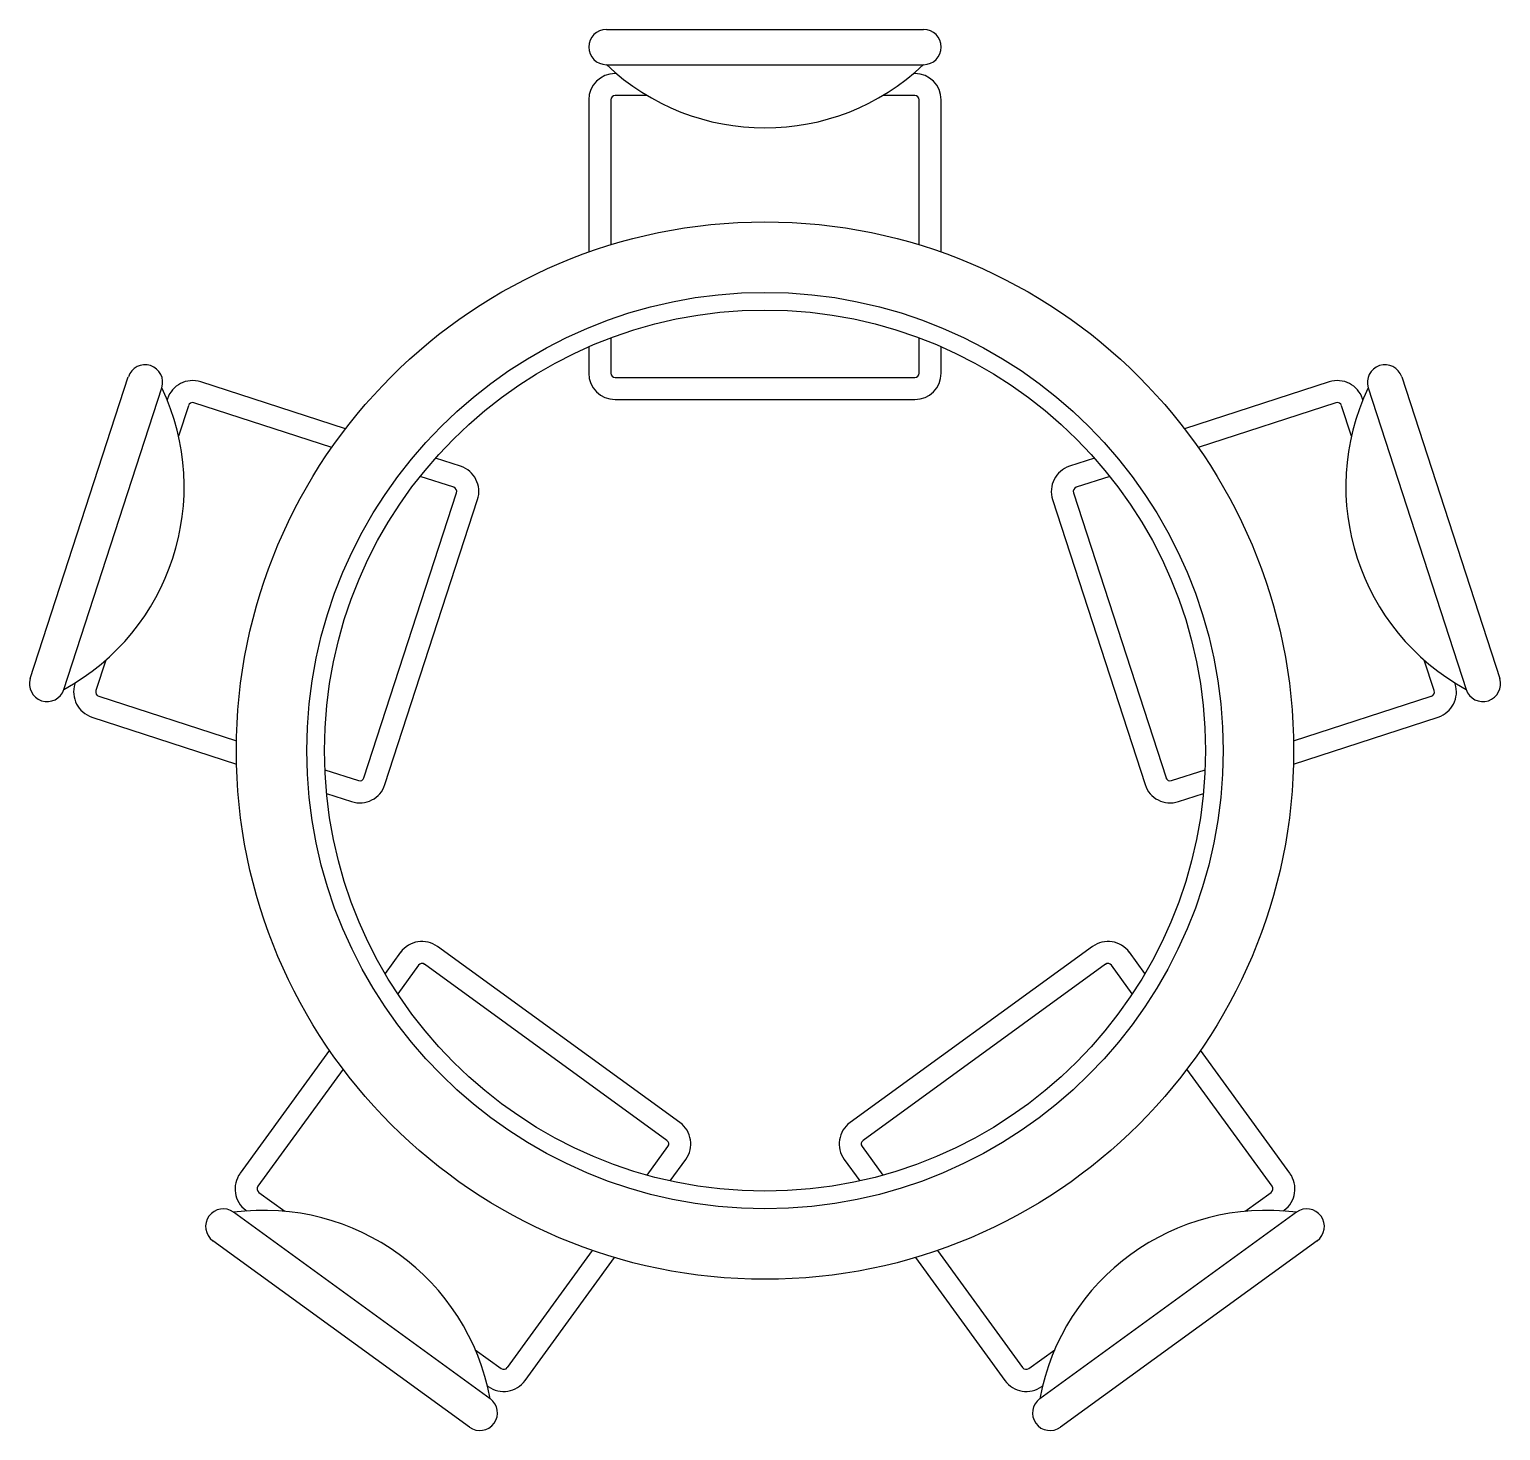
# Model space of a CAD drawing. Extents: x 16.77 to 18.44, y 32.32 to 33.91.
import ezdxf

# ---------------------------------------------------------------- set-up
doc = ezdxf.new("R2010")
doc.units = 0
doc.header["$MEASUREMENT"] = 0
doc.layers.add('A-MOBILIA', color=2, linetype='CONTINUOUS')

msp = doc.modelspace()

# ---------------------------------------------------------------- linework, layer by layer
at = {"layer": 'A-MOBILIA'}
for p, q in [((17.4259, 33.906), (17.7859, 33.906)), ((17.4259, 33.866), (17.7859, 33.866)), ((17.4371, 33.856), (17.4359, 33.856)), ((17.7759, 33.856), (17.7747, 33.856)), ((17.4722, 33.831), (17.4359, 33.831)), ((17.7759, 33.831), (17.7396, 33.831)), ((17.4059, 33.826), (17.4059, 33.6533)), ((17.4309, 33.826), (17.4309, 33.6616)), ((17.7809, 33.6616), (17.7809, 33.826)), ((17.8059, 33.6533), (17.8059, 33.826)), ((17.4309, 33.556), (17.4309, 33.516)), ((17.7809, 33.516), (17.7809, 33.556)), ((17.4059, 33.5459), (17.4059, 33.516)), ((17.8059, 33.516), (17.8059, 33.5459)), ((16.772, 33.1693), (16.8832, 33.5117)), ((16.81, 33.157), (16.9213, 33.4994)), ((17.1297, 33.4527), (16.9655, 33.506)), ((17.4359, 33.511), (17.7759, 33.511)), ((18.2463, 33.506), (18.0821, 33.4527)), ((18.2905, 33.4994), (18.4018, 33.157)), ((18.3286, 33.5117), (18.4398, 33.1693)), ((16.9277, 33.4868), (16.9273, 33.4856)), ((17.1142, 33.4314), (16.9578, 33.4822)), ((17.4359, 33.486), (17.7759, 33.486)), ((18.254, 33.4822), (18.0976, 33.4314)), ((18.2845, 33.4856), (18.2841, 33.4868)), ((16.9515, 33.479), (16.9403, 33.4445)), ((18.2716, 33.4445), (18.2603, 33.479)), ((17.2603, 33.4102), (17.2319, 33.4195)), ((17.9799, 33.4195), (17.9515, 33.4102)), ((17.2526, 33.3865), (17.2145, 33.3988)), ((17.9973, 33.3988), (17.9592, 33.3865)), ((17.1507, 33.0568), (17.2558, 33.3802)), ((17.956, 33.3802), (18.0611, 33.0568)), ((17.1745, 33.0491), (17.2796, 33.3724)), ((17.9322, 33.3724), (18.0373, 33.0491)), ((16.8576, 33.1902), (16.8464, 33.1557)), ((18.3654, 33.1557), (18.3542, 33.1902)), ((16.823, 33.1645), (16.8226, 33.1634)), ((18.3892, 33.1634), (18.3888, 33.1645)), ((16.8496, 33.1494), (17.006, 33.0986)), ((18.2058, 33.0986), (18.3622, 33.1494)), ((16.8419, 33.1256), (17.0061, 33.0722)), ((18.2057, 33.0722), (18.3699, 33.1256)), ((17.1064, 33.0659), (17.1444, 33.0536)), ((18.0674, 33.0536), (18.1054, 33.0659)), ((17.1083, 33.039), (17.1367, 33.0298)), ((18.0751, 33.0298), (18.1035, 33.039)), ((17.5093, 32.6655), (17.2342, 32.8653)), ((17.9776, 32.8653), (17.7025, 32.6655)), ((17.1923, 32.8587), (17.1747, 32.8345)), ((17.4946, 32.6452), (17.2195, 32.8451)), ((17.9923, 32.8451), (17.7172, 32.6452)), ((18.0371, 32.8345), (18.0195, 32.8587)), ((17.2125, 32.844), (17.189, 32.8116)), ((18.0228, 32.8116), (17.9993, 32.844)), ((17.1116, 32.7476), (17.0101, 32.6079)), ((18.2017, 32.6079), (18.1002, 32.7476)), ((17.127, 32.7262), (17.0303, 32.5932)), ((18.1815, 32.5932), (18.0848, 32.7262)), ((17.4722, 32.6059), (17.4957, 32.6382)), ((17.7161, 32.6382), (17.7396, 32.6059)), ((17.4984, 32.5994), (17.5159, 32.6235)), ((17.6959, 32.6235), (17.7135, 32.5994)), ((17.0314, 32.5862), (17.0608, 32.5649)), ((18.151, 32.5649), (18.1804, 32.5862)), ((17.294, 32.3521), (17.0028, 32.5638)), ((17.0167, 32.566), (17.0177, 32.5653)), ((18.209, 32.5638), (17.9178, 32.3521)), ((18.1941, 32.5653), (18.1951, 32.566)), ((17.2705, 32.3198), (16.9793, 32.5314)), ((18.2325, 32.5314), (17.9413, 32.3198)), ((17.3135, 32.3874), (17.4101, 32.5205)), ((17.3337, 32.3728), (17.4352, 32.5124)), ((17.7766, 32.5124), (17.8781, 32.3728)), ((17.8017, 32.5205), (17.8983, 32.3874)), ((17.2771, 32.4077), (17.3065, 32.3863)), ((17.9053, 32.3863), (17.9347, 32.4077)), ((17.2909, 32.3668), (17.2918, 32.3661)), ((17.92, 32.3661), (17.921, 32.3668))]:
    msp.add_line(p, q, dxfattribs=at)
for radius in [0.6, 0.52, 0.5]:
    msp.add_circle((17.6059, 33.0876), radius, dxfattribs=at)
for centre, radius, start, end in [((17.4259, 33.886), 0.02, 90, 270), ((17.7859, 33.886), 0.02, 270, 90), ((17.6059, 34.056), 0.2617, 226.5482, 313.4518), ((17.4359, 33.826), 0.03, 90, 180), ((17.7759, 33.826), 0.03, 0, 90), ((17.4359, 33.826), 0.005, 90, 180), ((17.7759, 33.826), 0.005, 0, 90), ((16.9023, 33.5055), 0.02, 342, 162), ((17.4359, 33.516), 0.03, 180, 270), ((17.4359, 33.516), 0.005, 180, 270), ((17.7759, 33.516), 0.005, 270, 0), ((17.7759, 33.516), 0.03, 270, 0), ((18.3096, 33.5055), 0.02, 18, 198), ((16.6849, 33.3869), 0.2617, 298.5482, 25.4518), ((16.9562, 33.4775), 0.03, 72, 162), ((18.2556, 33.4775), 0.03, 18, 108), ((18.5269, 33.3869), 0.2617, 154.5482, 241.4518), ((16.9562, 33.4775), 0.005, 72, 162), ((18.2556, 33.4775), 0.005, 18, 108), ((17.2511, 33.3817), 0.03, 342, 72), ((17.9608, 33.3817), 0.03, 108, 198), ((17.2511, 33.3817), 0.005, 342, 72), ((17.9608, 33.3817), 0.005, 108, 198), ((16.791, 33.1632), 0.02, 162, 342), ((16.8512, 33.1541), 0.03, 162, 252), ((18.3607, 33.1541), 0.03, 288, 18), ((18.4208, 33.1632), 0.02, 198, 18), ((16.8512, 33.1541), 0.005, 162, 252), ((18.3607, 33.1541), 0.005, 288, 18), ((17.146, 33.0583), 0.03, 252, 342), ((17.146, 33.0583), 0.005, 252, 342), ((18.0658, 33.0583), 0.03, 198, 288), ((18.0658, 33.0583), 0.005, 198, 288), ((17.2166, 32.841), 0.03, 54, 144), ((17.9952, 32.841), 0.03, 36, 126), ((17.2166, 32.841), 0.005, 54, 144), ((17.9952, 32.841), 0.005, 36, 126), ((17.4917, 32.6412), 0.03, 324, 54), ((17.7201, 32.6412), 0.03, 126, 216), ((17.4917, 32.6412), 0.005, 324, 54), ((17.7201, 32.6412), 0.005, 126, 216), ((17.0344, 32.5902), 0.03, 144, 234), ((18.1774, 32.5902), 0.03, 306, 36), ((17.0344, 32.5902), 0.005, 144, 234), ((18.1774, 32.5902), 0.005, 306, 36), ((16.991, 32.5476), 0.02, 54, 234), ((17.0367, 32.3042), 0.2617, 10.5482, 97.4518), ((18.1751, 32.3042), 0.2617, 82.5482, 169.4518), ((18.2208, 32.5476), 0.02, 306, 126), ((17.3094, 32.3904), 0.005, 234, 324), ((17.9024, 32.3904), 0.005, 216, 306), ((17.3094, 32.3904), 0.03, 234, 324), ((17.9024, 32.3904), 0.03, 216, 306), ((17.2823, 32.336), 0.02, 234, 54), ((17.9295, 32.336), 0.02, 126, 306)]:
    msp.add_arc(centre, radius, start, end, dxfattribs=at)

doc.saveas('drawing.dxf')
